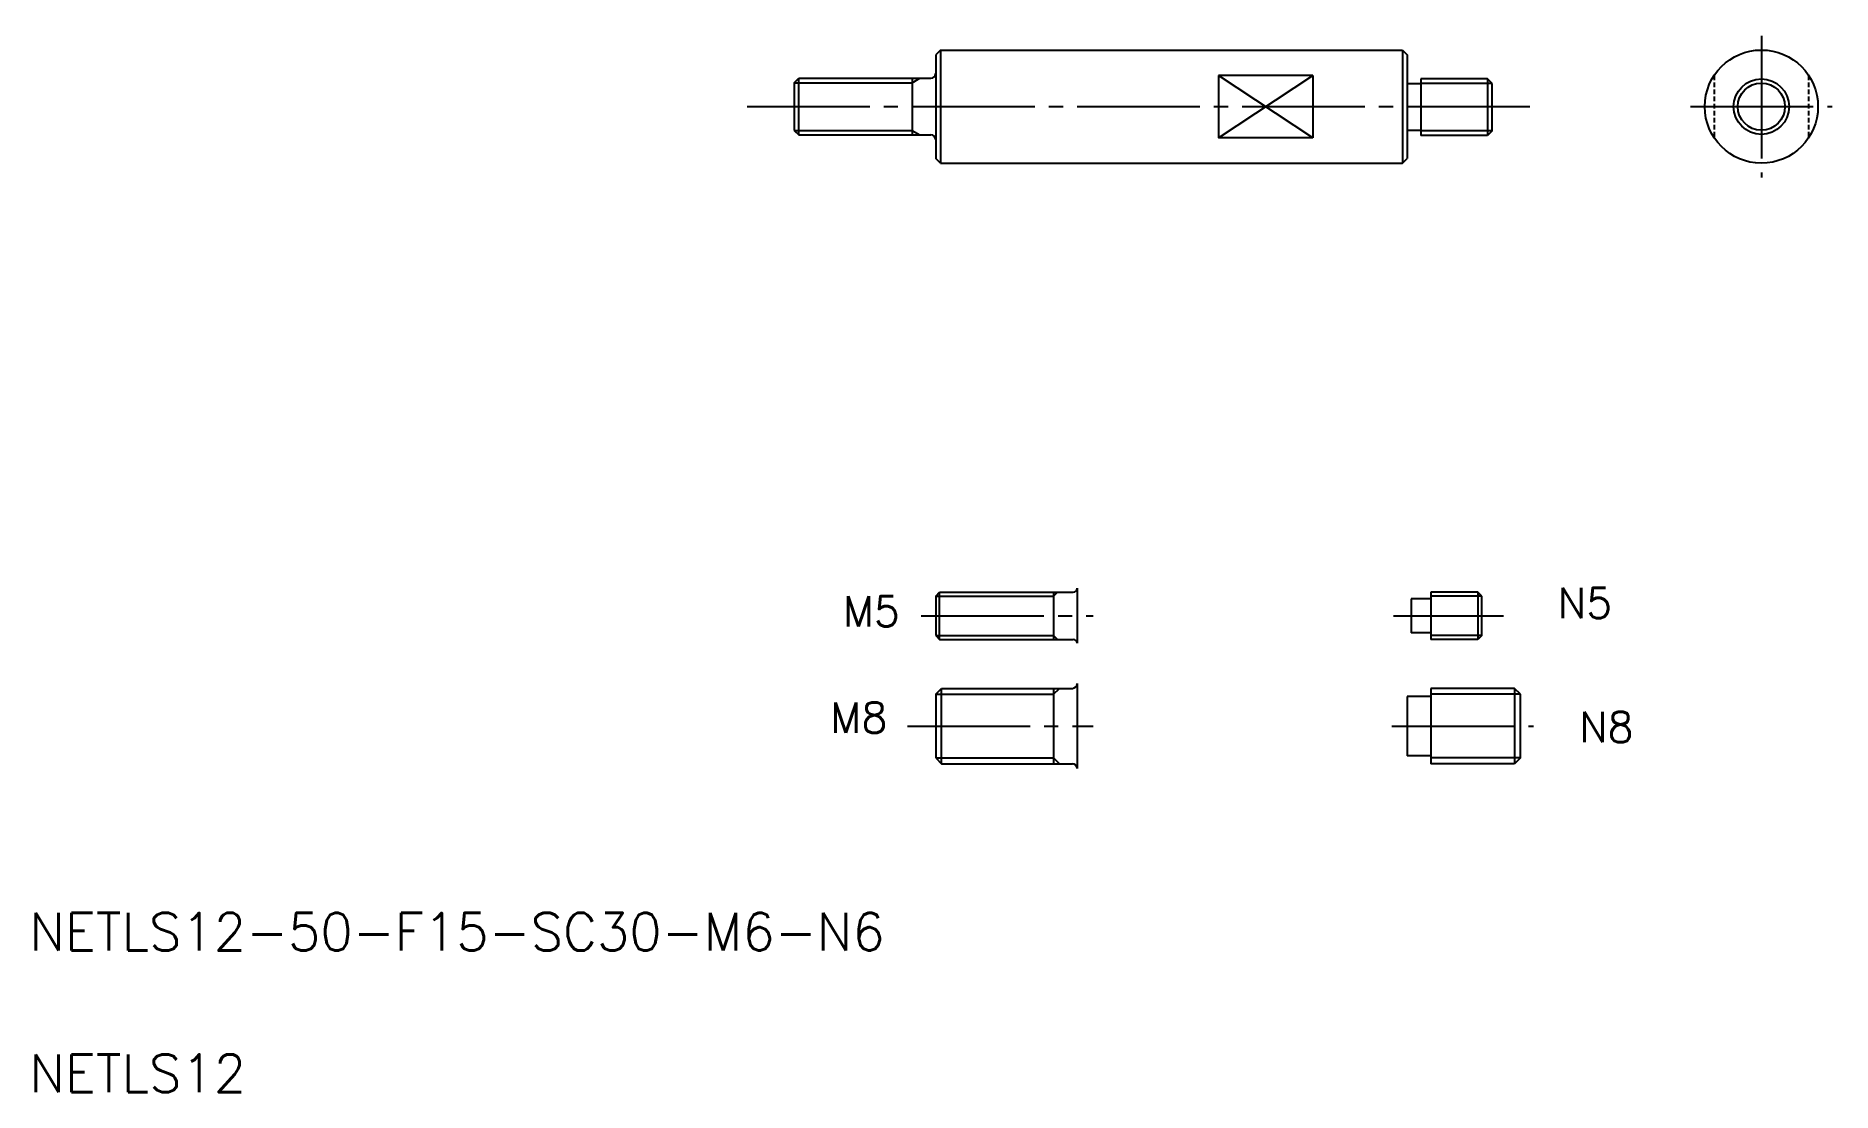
# Model space of a CAD drawing. Extents: x 11 to 201, y 10 to 122.
import ezdxf

# ---------------------------------------------------------------- set-up
doc = ezdxf.new("R2010")
doc.units = 0
doc.linetypes.add('CENTER', pattern=[17.5, 13, -1.5, 1.5, -1.5])
doc.linetypes.add('DASHED', pattern=[0.75, 0.5, -0.25])
doc.layers.get('0').update_dxf_attribs({"linetype": 'CONTINUOUS'})
doc.layers.add('CENTER', color=1, linetype='CENTER')
doc.styles.get("Standard").update_dxf_attribs({"font": 'txt', "bigfont": 'BIGFONT'})

msp = doc.modelspace()

# ---------------------------------------------------------------- linework, layer by layer
at = {"color": 7, "linetype": 'CONTINUOUS'}
for p, q in [((106.59, 120.5), (106.09, 120)), ((106.09, 120), (106.09, 109)), ((106.59, 120.5), (155.59, 120.5)), ((106.59, 120.5), (106.59, 108.5)), ((155.59, 120.5), (155.59, 108.5)), ((155.59, 120.5), (156.09, 120)), ((156.09, 120), (156.09, 109)), ((91.09, 117.02), (91.57, 117.5)), ((91.09, 117.02), (91.09, 111.98)), ((91.57, 117.5), (105.59, 117.5)), ((91.57, 111.5), (91.57, 117.5)), ((103.59, 117.5), (103.59, 111.5)), ((136.09, 117.81), (136.09, 111.18)), ((146.09, 117.81), (136.09, 117.81)), ((146.09, 117.81), (146.09, 111.18)), ((157.53, 116.9), (156.09, 116.9)), ((164.61, 117.44), (157.53, 117.44)), ((157.53, 117.44), (157.53, 111.44)), ((164.61, 117.44), (164.61, 111.44)), ((165.09, 116.96), (164.61, 117.44)), ((165.09, 111.92), (165.09, 116.96)), ((91.09, 111.98), (91.57, 111.5)), ((91.57, 111.5), (105.59, 111.5)), ((146.09, 111.18), (136.09, 111.18)), ((157.53, 111.98), (156.09, 111.98)), ((164.61, 111.44), (157.53, 111.44)), ((165.09, 111.92), (164.61, 111.44)), ((106.59, 108.5), (106.09, 109)), ((155.59, 108.5), (156.09, 109)), ((106.59, 108.5), (155.59, 108.5)), ((106.09, 62.59), (106.5, 63)), ((106.5, 63), (120.67, 63)), ((106.5, 58), (106.5, 63)), ((118.59, 63), (118.59, 58)), ((121.09, 63.42), (121.09, 57.59)), ((163.59, 63), (158.59, 63)), ((158.59, 63), (158.59, 58)), ((163.59, 63), (163.59, 58)), ((164, 62.59), (163.59, 63)), ((106.09, 62.59), (106.09, 58.42)), ((156.5, 62.29), (156.5, 58.71)), ((158.59, 62.29), (156.5, 62.29)), ((164, 58.42), (164, 62.59)), ((106.09, 58.42), (106.5, 58)), ((106.5, 58), (120.67, 58)), ((158.59, 58.71), (156.5, 58.71)), ((163.59, 58), (158.59, 58)), ((164, 58.42), (163.59, 58)), ((106.09, 52.18), (106.71, 52.81)), ((106.09, 52.18), (106.09, 45.43)), ((106.71, 52.81), (120.59, 52.81)), ((106.71, 44.81), (106.71, 52.81)), ((118.59, 52.81), (118.59, 44.81)), ((121.09, 53.31), (121.09, 44.31)), ((156.09, 51.96), (156.09, 45.66)), ((158.59, 51.96), (156.09, 51.96)), ((167.46, 52.81), (158.59, 52.81)), ((158.59, 52.81), (158.59, 44.81)), ((167.46, 52.81), (167.46, 44.81)), ((168.09, 52.18), (167.46, 52.81)), ((168.09, 45.43), (168.09, 52.18)), ((106.09, 45.43), (106.71, 44.81)), ((106.71, 44.81), (120.59, 44.81)), ((158.59, 45.66), (156.09, 45.66)), ((167.46, 44.81), (158.59, 44.81)), ((168.09, 45.43), (167.46, 44.81))]:
    msp.add_line(p, q, dxfattribs=at)
at = {"color": 3, "linetype": 'CONTINUOUS'}
for p, q in [((91.09, 117.02), (103.59, 117.02)), ((103.59, 117.02), (104.42, 117.5)), ((136.09, 111.18), (146.09, 117.81)), ((146.09, 111.18), (136.09, 117.81)), ((165.09, 116.96), (157.53, 116.96)), ((91.09, 111.98), (103.59, 111.98)), ((103.59, 111.98), (104.42, 111.5)), ((165.09, 111.92), (157.53, 111.92)), ((118.59, 62.59), (119, 63)), ((106.09, 62.59), (118.59, 62.59)), ((164, 62.59), (158.59, 62.59)), ((106.09, 58.42), (118.59, 58.42)), ((118.59, 58.42), (119, 58)), ((164, 58.42), (158.59, 58.42)), ((106.09, 52.18), (118.59, 52.18)), ((118.59, 52.18), (119.21, 52.81)), ((168.09, 52.18), (158.59, 52.18)), ((106.09, 45.43), (118.59, 45.43)), ((118.59, 45.43), (119.21, 44.81)), ((168.09, 45.43), (158.59, 45.43))]:
    msp.add_line(p, q, dxfattribs=at)
for p, q in [((157.51, 117.19), (157.51, 117.19)), ((157.51, 114.44), (157.51, 114.44))]:
    msp.add_line(p, q)
at = {"color": 3, "linetype": 'DASHED'}
for p, q in [((188.64, 117.81), (188.64, 111.18)), ((198.64, 117.81), (198.64, 111.18))]:
    msp.add_line(p, q, dxfattribs=at)
at = {"color": 7, "linetype": 'CONTINUOUS'}
for radius in [6, 2.94]:
    msp.add_circle((193.64, 114.5), radius, dxfattribs=at)
at = {"color": 3, "linetype": 'CONTINUOUS'}
msp.add_circle((193.64, 114.5), 2.5, dxfattribs=at)
at = {"color": 7, "linetype": 'CONTINUOUS'}
for centre, radius, start, end in [((105.59, 118), 0.5, 270, 0), ((105.59, 111), 0.5, 0, 90), ((120.67, 63.42), 0.417, 270, 0), ((120.67, 57.59), 0.417, 0, 90), ((120.59, 53.31), 0.5, 270, 0), ((120.59, 44.31), 0.5, 0, 90)]:
    msp.add_arc(centre, radius, start, end, dxfattribs=at)
at = {"layer": 'CENTER', "color": 1, "linetype": 'CENTER'}
for p, q in [((193.64, 122), (193.64, 107)), ((86.09, 114.5), (170.09, 114.5)), ((186.14, 114.5), (201.14, 114.5)), ((104.56, 60.5), (122.77, 60.5)), ((154.63, 60.5), (166.31, 60.5)), ((103.09, 48.81), (122.77, 48.81)), ((154.44, 48.81), (169.48, 48.81))]:
    msp.add_line(p, q, dxfattribs=at)

# ---------------------------------------------------------------- texts
at = {"color": 7, "linetype": 'CONTINUOUS'}
for s, height, p in [('N5', 3.2, (172.05, 60.26)), ('M5', 3.2, (96.25, 59.38)), ('M8', 3.2, (94.93, 48.11)), ('N8', 3.2, (174.32, 47.11)), ('NETLS12-50-F15-SC30-M6-N6', 4, (10, 25)), ('NETLS12', 4, (10, 10))]:
    msp.add_text(s, height=height, dxfattribs=at).set_placement(p)

doc.saveas('drawing.dxf')
